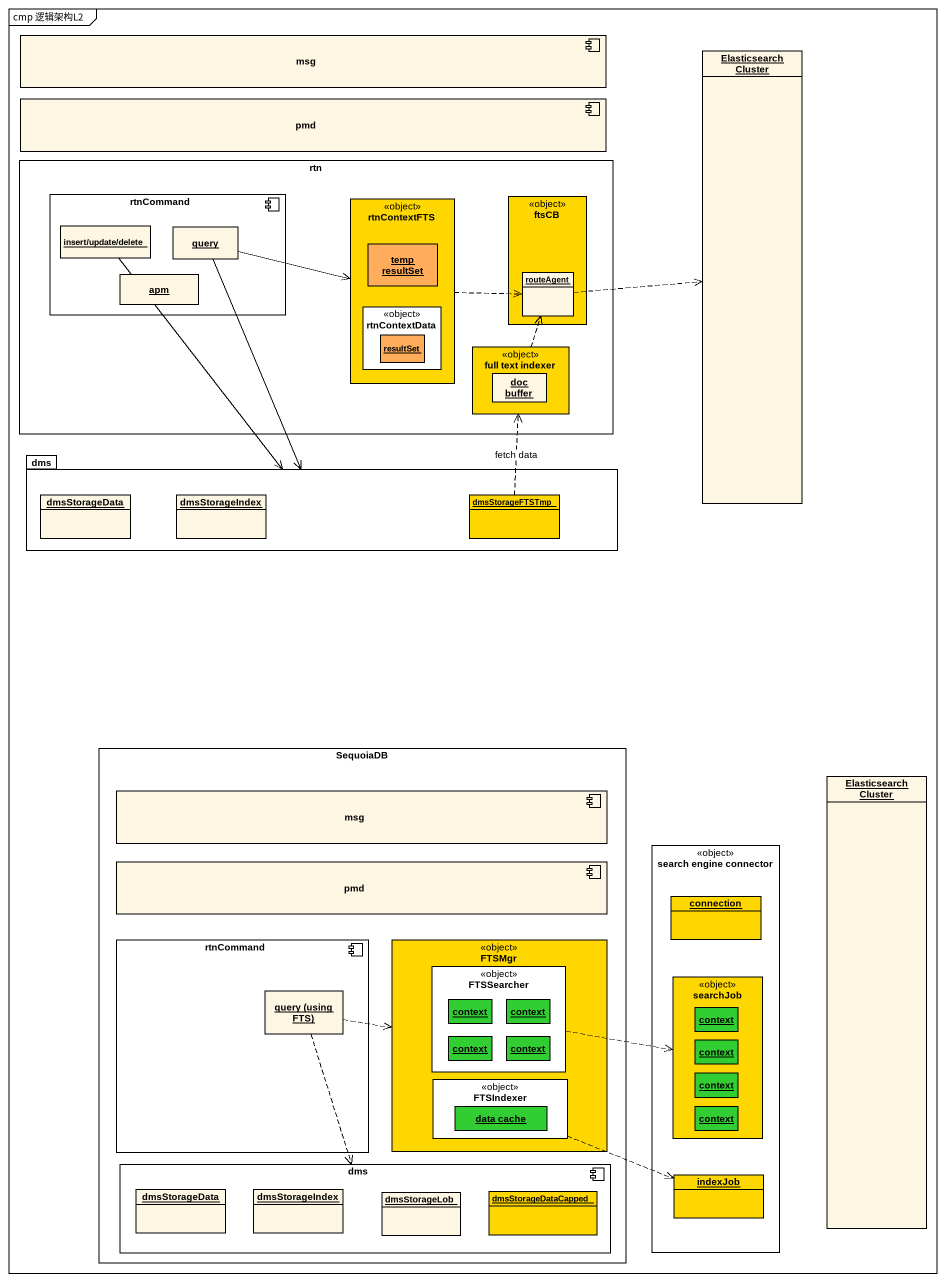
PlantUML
@startuml
mainframe cmp 逻辑架构L2
allowmixing
hide circle
hide empty members
component msg
object "Elasticsearch Cluster" as Elasticsearch_Cluster
component pmd
rectangle rtn {
  component rtnCommand {
    object "insert/update/delete" as insert_update_delete
    object query
    object apm
  }
  rectangle rtnContextFTS <<object>> #FFD700 {
    object "temp resultSet" as temp_resultSet #FFAD5B
    rectangle rtnContextData <<object>> {
      object resultSet #FFAD5B
    }
  }
  rectangle ftsCB <<object>> #FFD700 {
    object routeAgent
  }
  rectangle "full text indexer" as full_text_indexer <<object>> #FFD700 {
    object "doc buffer" as doc_buffer
  }
}
package dms {
  object dmsStorageData
  object dmsStorageIndex
  object dmsStorageFTSTmp #FFD700
}
rectangle SequoiaDB {
  component "msg" as msg_2
  component "pmd" as pmd_2
  component "rtnCommand" as rtnCommand_2 {
    object "query (using FTS)" as query_using_FTS
  }
  rectangle FTSMgr <<object>> #FFD700 {
    rectangle FTSSearcher <<object>> {
      object context #32CD32
      object "context" as context_2 #32CD32
      object "context" as context_3 #32CD32
      object "context" as context_4 #32CD32
    }
    rectangle FTSIndexer <<object>> {
      object "data cache" as data_cache #32CD32
    }
  }
  component "dms" as dms_2 {
    object "dmsStorageData" as dmsStorageData_2
    object "dmsStorageIndex" as dmsStorageIndex_2
    object dmsStorageLob
    object dmsStorageDataCapped #FFD700
  }
}
object "Elasticsearch Cluster" as Elasticsearch_Cluster_2
rectangle "search engine connector" as search_engine_connector <<object>> {
  object connection #FFD700
  rectangle searchJob <<object>> #FFD700 {
    object "context" as context_5 #32CD32
    object "context" as context_6 #32CD32
    object "context" as context_7 #32CD32
    object "context" as context_8 #32CD32
  }
  object indexJob #FFD700
}
rtnContextFTS .right.> routeAgent
insert_update_delete --> dms
query -right-> rtnContextFTS
query --> dms
routeAgent .right.> Elasticsearch_Cluster
full_text_indexer .up.> routeAgent
dmsStorageFTSTmp .up.> full_text_indexer : fetch data
query_using_FTS .right.> FTSMgr
query_using_FTS ..> dms_2
FTSSearcher .right.> searchJob
FTSIndexer .right.> indexJob
@enduml
